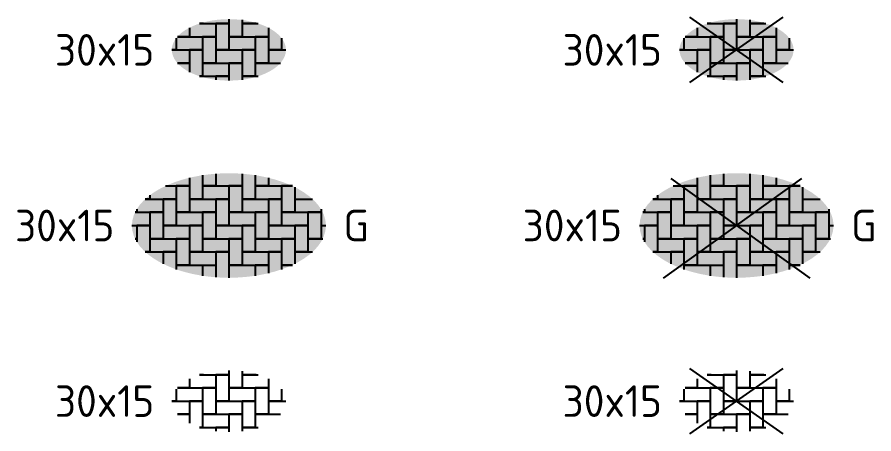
# Model space of a CAD drawing. Header units: metres. Extents: x 3187 to 3249, y 2220 to 2393.
# Drawn here: x 3238.91 to 3248.67, y 2322.64 to 2327.39 of the extents above; entities that cross this region are included whole.
import ezdxf
from ezdxf.enums import TextEntityAlignment as Align

# ---------------------------------------------------------------- set-up
doc = ezdxf.new("R2010")
doc.units = ezdxf.units.M
doc.layers.add('V-WE-VH-OPENVERHARDING_STRAATBAKSTEEN-S', color=90, linetype='Continuous', lineweight=25)
doc.styles.add('NLCS-ISO', font='NLCS-ISO.ttf')

# ---------------------------------------------------------------- blocks, each defined once
blk = doc.blocks.new('SVH-TEGEL_300X150_DIK_ELLEBOOG-SO')
h = blk.add_hatch(color=254)
h.dxf.hatch_style = 1
edge = h.paths.add_edge_path()
edge.add_ellipse((0, 0), major_axis=(-5.525, 0), ratio=0.538462, start_angle=0, end_angle=360)
for p, q in [((-0.75, 2.947), (-0.75, 2.25)), ((-0.75, 2.947), (-0.75, 2.25)), ((0.75, 2.947), (0.75, 1.5)), ((0.75, 2.947), (0.75, 2.25)), ((-2.25, 2.717), (-2.25, 1.5)), ((-2.25, 2.717), (-2.25, 2.25)), ((-1.5, 2.863), (-1.5, 1.5)), ((-1.5, 2.863), (-1.5, 2.25)), ((1.5, 2.863), (1.5, 1.5)), ((1.5, 2.863), (1.5, 2.25)), ((2.25, 2.717), (2.25, 2.25)), ((2.25, 2.717), (2.25, 2.25)), ((-3.615, 2.25), (-3, 2.25)), ((-3.615, 2.25), (-2.25, 2.25)), ((-2.25, 2.25), (-3, 2.25)), ((-3, 2.25), (-3, 0.75)), ((-3, 2.25), (-3, 1.5)), ((-2.25, 2.25), (-2.25, 0.75)), ((-1.5, 2.25), (-1.5, 1.5)), ((-1.5, 2.25), (0, 2.25)), ((-0.75, 2.25), (-1.5, 2.25)), ((-0.75, 2.25), (0.75, 2.25)), ((0.75, 2.25), (0, 2.25)), ((0, 2.25), (0, 0.75)), ((0, 2.25), (0, 1.5)), ((0.75, 2.25), (0.75, 0.75)), ((1.5, 2.25), (1.5, 1.5)), ((1.5, 2.25), (3, 2.25)), ((2.25, 2.25), (1.5, 2.25)), ((2.25, 2.25), (3.615, 2.25)), ((3, 2.25), (3, 1.5)), ((3.615, 2.25), (3, 2.25)), ((3, 2.25), (3, 0.75)), ((3.75, 2.185), (3.75, 0.75)), ((-4.771, 1.5), (-3.75, 1.5)), ((-4.5, 1.5), (-4.771, 1.5)), ((-4.5, 1.726), (-4.5, 1.5)), ((-4.5, 1.726), (-4.5, 1.5)), ((-4.5, 1.5), (-3, 1.5)), ((-3, 1.5), (-3.75, 1.5)), ((-3.75, 1.5), (-3.75, 0)), ((-3.75, 1.5), (-3.75, 0.75)), ((-3, 1.5), (-3, 0)), ((-2.25, 1.5), (-2.25, 0.75)), ((-2.25, 1.5), (-0.75, 1.5)), ((-1.5, 1.5), (-2.25, 1.5)), ((-1.5, 1.5), (0, 1.5)), ((0, 1.5), (-0.75, 1.5)), ((-0.75, 1.5), (-0.75, 0)), ((-0.75, 1.5), (-0.75, 0.75)), ((0, 1.5), (0, 0)), ((0.75, 1.5), (0.75, 0.75)), ((0.75, 1.5), (2.25, 1.5)), ((1.5, 1.5), (0.75, 1.5)), ((1.5, 1.5), (3, 1.5)), ((2.25, 1.5), (2.25, 0.75)), ((3, 1.5), (2.25, 1.5)), ((2.25, 1.5), (2.25, 0)), ((3, 1.5), (3, 0)), ((3.75, 1.5), (3.75, 0.75)), ((3.75, 1.5), (4.771, 1.5)), ((-5.347, 0.75), (-4.5, 0.75)), ((-5.25, 0.75), (-5.347, 0.75)), ((-5.25, 0.927), (-5.25, 0.75)), ((-5.25, 0.927), (-5.25, 0.75)), ((-5.25, 0.75), (-3.75, 0.75)), ((-3.75, 0.75), (-4.5, 0.75)), ((-4.5, 0.75), (-4.5, -0.75)), ((-4.5, 0.75), (-4.5, 0)), ((-3.75, 0.75), (-3.75, -0.75)), ((-2.25, 0.75), (-3, 0.75)), ((-3, 0.75), (-3, 0)), ((-3, 0.75), (-1.5, 0.75)), ((-2.25, 0.75), (-0.75, 0.75)), ((-0.75, 0.75), (-1.5, 0.75)), ((-1.5, 0.75), (-1.5, -0.75)), ((-1.5, 0.75), (-1.5, 0)), ((-0.75, 0.75), (-0.75, -0.75)), ((0, 0.75), (1.5, 0.75)), ((0, 0.75), (0, 0)), ((0.75, 0.75), (0, 0.75)), ((0.75, 0.75), (2.25, 0.75)), ((1.5, 0.75), (1.5, 0)), ((2.25, 0.75), (1.5, 0.75)), ((1.5, 0.75), (1.5, -0.75)), ((2.25, 0.75), (2.25, -0.75)), ((3, 0.75), (3, 0)), ((3, 0.75), (4.5, 0.75)), ((3.75, 0.75), (3, 0.75)), ((3.75, 0.75), (5.25, 0.75)), ((4.5, 0.75), (4.5, 0)), ((5.25, 0.75), (4.5, 0.75)), ((4.5, 0.75), (4.5, -0.75)), ((5.25, 0.927), (5.25, 0.75)), ((5.25, 0.75), (5.25, -0.75)), ((0, 0), (-0.75, 0)), ((0, 0), (1.5, 0)), ((1.5, 0), (0.75, 0)), ((1.5, 0), (1.5, -1.5)), ((2.25, 0), (2.25, -0.75)), ((2.25, 0), (3.75, 0)), ((3, 0), (2.25, 0)), ((3, 0), (4.5, 0)), ((3.75, 0), (3.75, -0.75)), ((4.5, 0), (3.75, 0)), ((3.75, 0), (3.75, -1.5)), ((4.5, 0), (4.5, -1.5)), ((5.25, 0), (5.25, -0.75)), ((5.25, 0), (5.525, 0)), ((-5.525, 0), (-5.25, 0)), ((-5.525, 0), (-4.5, 0)), ((-4.5, 0), (-5.25, 0)), ((-5.25, 0), (-5.25, -0.927)), ((-5.25, 0), (-5.25, -0.75)), ((-4.5, 0), (-4.5, -1.5)), ((-3, 0), (-3.75, 0)), ((-3.75, 0), (-3.75, -0.75)), ((-3.75, 0), (-2.25, 0)), ((-3, 0), (-1.5, 0)), ((-1.5, 0), (-2.25, 0)), ((-2.25, 0), (-2.25, -1.5)), ((-2.25, 0), (-2.25, -0.75)), ((-1.5, 0), (-1.5, -1.5)), ((-0.75, 0), (-0.75, -0.75)), ((-0.75, 0), (0.75, 0)), ((0.75, 0), (0.75, -0.75)), ((0.75, 0), (0.75, -1.5)), ((-5.25, -0.75), (-5.347, -0.75)), ((-5.347, -0.75), (-5.25, -0.75)), ((-5.25, -0.75), (-5.25, -0.927)), ((-3.75, -0.75), (-4.5, -0.75)), ((-4.5, -0.75), (-4.5, -1.5)), ((-4.5, -0.75), (-3, -0.75)), ((-3.75, -0.75), (-2.25, -0.75)), ((-2.25, -0.75), (-3, -0.75)), ((-3, -0.75), (-3, -2.25)), ((-3, -0.75), (-3, -1.5)), ((-2.25, -0.75), (-2.25, -2.25)), ((-0.75, -0.75), (-1.5, -0.75)), ((-1.5, -0.75), (-1.5, -1.5)), ((-1.5, -0.75), (0, -0.75)), ((-0.75, -0.75), (0.75, -0.75)), ((0, -0.75), (0, -1.5)), ((0.75, -0.75), (0, -0.75)), ((0, -0.75), (0, -2.25)), ((0.75, -0.75), (0.75, -2.25)), ((1.5, -0.75), (1.5, -1.5)), ((1.5, -0.75), (3, -0.75)), ((2.25, -0.75), (1.5, -0.75)), ((2.25, -0.75), (3.75, -0.75)), ((3, -0.75), (3, -1.5)), ((3.75, -0.75), (3, -0.75)), ((3, -0.75), (3, -2.25)), ((3.75, -0.75), (3.75, -2.185)), ((4.5, -0.75), (4.5, -1.5)), ((4.5, -0.75), (5.347, -0.75)), ((5.25, -0.75), (4.5, -0.75)), ((5.25, -0.75), (5.347, -0.75)), ((-4.5, -1.5), (-4.771, -1.5)), ((-4.771, -1.5), (-3.75, -1.5)), ((-4.5, -1.5), (-3, -1.5)), ((-3, -1.5), (-3.75, -1.5)), ((-3.75, -1.5), (-3.75, -2.185)), ((-3.75, -1.5), (-3.75, -2.185)), ((-3, -1.5), (-3, -2.498)), ((-1.5, -1.5), (-2.25, -1.5)), ((-2.25, -1.5), (-2.25, -2.25)), ((-2.25, -1.5), (-0.75, -1.5)), ((-1.5, -1.5), (0, -1.5)), ((-0.75, -1.5), (-0.75, -2.25)), ((0, -1.5), (-0.75, -1.5)), ((-0.75, -1.5), (-0.75, -2.947)), ((0, -1.5), (0, -2.975)), ((1.5, -1.5), (0.75, -1.5)), ((0.75, -1.5), (0.75, -2.25)), ((0.75, -1.5), (2.25, -1.5)), ((1.5, -1.5), (3, -1.5)), ((2.25, -1.5), (2.25, -2.25)), ((3, -1.5), (2.25, -1.5)), ((2.25, -1.5), (2.25, -2.717)), ((3, -1.5), (3, -2.498)), ((3.75, -1.5), (3.75, -2.185)), ((3.75, -1.5), (4.771, -1.5)), ((4.5, -1.5), (3.75, -1.5)), ((4.5, -1.5), (4.771, -1.5)), ((-2.25, -2.25), (-3, -2.25)), ((-3, -2.25), (-3, -2.498)), ((-3, -2.25), (-1.5, -2.25)), ((-2.25, -2.25), (-0.75, -2.25)), ((-1.5, -2.25), (-1.5, -2.863)), ((0.75, -2.25), (0, -2.25)), ((0, -2.25), (0, -2.975)), ((0, -2.25), (1.5, -2.25)), ((0.75, -2.25), (2.25, -2.25)), ((1.5, -2.25), (1.5, -2.863)), ((2.25, -2.25), (1.5, -2.25)), ((1.5, -2.25), (1.5, -2.863)), ((2.25, -2.25), (2.25, -2.717)), ((3, -2.25), (3, -2.498)), ((3, -2.25), (3.615, -2.25)), ((3.615, -2.25), (3, -2.25))]:
    blk.add_line(p, q)
at = {"style": 'NLCS-ISO'}
blk.add_attdef('FORMAAT', text='', height=1.8, dxfattribs=at).set_placement((-6.525, 0), align=Align.MIDDLE_RIGHT)
blk.add_attdef('KLEUR', text='', height=1.8, dxfattribs=at).set_placement((6.525, 0), align=Align.MIDDLE_LEFT)
at = {"style": 'NLCS-ISO', "flags": 1}
blk.add_attdef('FUNCTIE', text='', height=1.8, dxfattribs=at).set_placement((0, -3.975), align=Align.TOP_CENTER)
blk = doc.blocks.new('SVH-TEGEL_300X150_DIK_ELLEBOOG_KL-SO')
h = blk.add_hatch(color=254)
h.dxf.hatch_style = 1
edge = h.paths.add_edge_path()
edge.add_ellipse((0, 0), major_axis=(-3.25, 0), ratio=0.538462, start_angle=0, end_angle=360)
for p, q in [((-1.674, 1.5), (-0.75, 1.5)), ((-1.5, 1.5), (-1.674, 1.5)), ((-1.5, 1.552), (-1.5, 1.5)), ((-1.5, 1.552), (-1.5, 1.5)), ((-1.5, 1.5), (0, 1.5)), ((0, 1.5), (-0.75, 1.5)), ((-0.75, 1.5), (-0.75, 0)), ((-0.75, 1.5), (-0.75, 0.75)), ((0, 1.75), (0, 0.75)), ((0, 1.75), (0, 1.5)), ((0, 1.5), (0, 0)), ((0.75, 1.702), (0.75, 0.75)), ((0.75, 1.702), (0.75, 1.5)), ((0.75, 1.5), (0.75, 0.75)), ((0.75, 1.5), (1.674, 1.5)), ((1.5, 1.5), (0.75, 1.5)), ((1.5, 1.552), (1.5, 1.5)), ((1.5, 1.552), (1.5, 1.5)), ((1.5, 1.5), (1.674, 1.5)), ((-2.25, 1.262), (-2.25, 0.75)), ((-2.25, 1.262), (-2.25, 0.75)), ((2.25, 1.262), (2.25, 0.75)), ((2.25, 1.262), (2.25, 0)), ((-3, 0.673), (-3, 0)), ((-3, 0.673), (-3, 0)), ((-2.25, 0.75), (-2.936, 0.75)), ((-2.936, 0.75), (-1.5, 0.75)), ((-2.25, 0.75), (-0.75, 0.75)), ((-0.75, 0.75), (-1.5, 0.75)), ((-1.5, 0.75), (-1.5, -0.75)), ((-1.5, 0.75), (-1.5, 0)), ((-0.75, 0.75), (-0.75, -0.75)), ((0, 0.75), (1.5, 0.75)), ((0, 0.75), (0, 0)), ((0.75, 0.75), (0, 0.75)), ((0.75, 0.75), (2.25, 0.75)), ((1.5, 0.75), (1.5, 0)), ((2.25, 0.75), (1.5, 0.75)), ((1.5, 0.75), (1.5, -0.75)), ((2.25, 0.75), (2.25, -0.75)), ((3, 0.673), (3, 0)), ((3, 0.673), (3, 0)), ((0, 0), (-0.75, 0)), ((0, 0), (1.5, 0)), ((1.5, 0), (0.75, 0)), ((1.5, 0), (1.5, -1.5)), ((2.25, 0), (2.25, -0.75)), ((2.25, 0), (3.25, 0)), ((3, 0), (2.25, 0)), ((3, 0), (3.25, 0)), ((-3, 0), (-3.25, 0)), ((-3.25, 0), (-2.25, 0)), ((-3, 0), (-1.5, 0)), ((-1.5, 0), (-2.25, 0)), ((-2.25, 0), (-2.25, -1.262)), ((-2.25, 0), (-2.25, -0.75)), ((-1.5, 0), (-1.5, -1.5)), ((-0.75, 0), (-0.75, -0.75)), ((-0.75, 0), (0.75, 0)), ((0.75, 0), (0.75, -0.75)), ((0.75, 0), (0.75, -1.5)), ((-2.25, -0.75), (-2.936, -0.75)), ((-2.936, -0.75), (-2.25, -0.75)), ((-2.25, -0.75), (-2.25, -1.262)), ((-0.75, -0.75), (-1.5, -0.75)), ((-1.5, -0.75), (-1.5, -1.5)), ((-1.5, -0.75), (0, -0.75)), ((-0.75, -0.75), (0.75, -0.75)), ((0, -0.75), (0, -1.5)), ((0.75, -0.75), (0, -0.75)), ((0, -0.75), (0, -1.75)), ((0.75, -0.75), (0.75, -1.702)), ((1.5, -0.75), (1.5, -1.5)), ((1.5, -0.75), (2.936, -0.75)), ((2.25, -0.75), (1.5, -0.75)), ((2.25, -0.75), (2.936, -0.75)), ((-1.5, -1.5), (-1.674, -1.5)), ((-1.674, -1.5), (-0.75, -1.5)), ((-1.5, -1.5), (0, -1.5)), ((-0.75, -1.5), (-0.75, -1.702)), ((0, -1.5), (-0.75, -1.5)), ((-0.75, -1.5), (-0.75, -1.702)), ((0, -1.5), (0, -1.75)), ((1.5, -1.5), (0.75, -1.5)), ((0.75, -1.5), (0.75, -1.702)), ((0.75, -1.5), (1.674, -1.5)), ((1.5, -1.5), (1.674, -1.5))]:
    blk.add_line(p, q)
at = {"style": 'NLCS-ISO'}
blk.add_attdef('FORMAAT', text='', height=1.8, dxfattribs=at).set_placement((-4.25, 0), align=Align.MIDDLE_RIGHT)
blk.add_attdef('KLEUR', text='', height=1.8, dxfattribs=at).set_placement((4.25, 0), align=Align.MIDDLE_LEFT)
at = {"style": 'NLCS-ISO', "flags": 1}
blk.add_attdef('FUNCTIE', text='', height=1.8, dxfattribs=at).set_placement((0, -2.75), align=Align.TOP_CENTER)
blk = doc.blocks.new('SVH-TEGEL_300X150_DUN_ELLEBOOG_KL-SO')
for p, q in [((-1.674, 1.5), (-0.75, 1.5)), ((-1.5, 1.5), (-1.674, 1.5)), ((-1.5, 1.552), (-1.5, 1.5)), ((-1.5, 1.552), (-1.5, 1.5)), ((-1.5, 1.5), (0, 1.5)), ((0, 1.5), (-0.75, 1.5)), ((-0.75, 1.5), (-0.75, 0)), ((-0.75, 1.5), (-0.75, 0.75)), ((0, 1.75), (0, 0.75)), ((0, 1.75), (0, 1.5)), ((0, 1.5), (0, 0)), ((0.75, 1.702), (0.75, 0.75)), ((0.75, 1.702), (0.75, 1.5)), ((0.75, 1.5), (0.75, 0.75)), ((0.75, 1.5), (1.674, 1.5)), ((1.5, 1.5), (0.75, 1.5)), ((1.5, 1.552), (1.5, 1.5)), ((1.5, 1.552), (1.5, 1.5)), ((1.5, 1.5), (1.674, 1.5)), ((-2.25, 1.262), (-2.25, 0.75)), ((-2.25, 1.262), (-2.25, 0.75)), ((2.25, 1.262), (2.25, 0.75)), ((2.25, 1.262), (2.25, 0)), ((-3, 0.673), (-3, 0)), ((-3, 0.673), (-3, 0)), ((-2.25, 0.75), (-2.936, 0.75)), ((-2.936, 0.75), (-1.5, 0.75)), ((-2.25, 0.75), (-0.75, 0.75)), ((-0.75, 0.75), (-1.5, 0.75)), ((-1.5, 0.75), (-1.5, -0.75)), ((-1.5, 0.75), (-1.5, 0)), ((-0.75, 0.75), (-0.75, -0.75)), ((0, 0.75), (1.5, 0.75)), ((0, 0.75), (0, 0)), ((0.75, 0.75), (0, 0.75)), ((0.75, 0.75), (2.25, 0.75)), ((1.5, 0.75), (1.5, 0)), ((2.25, 0.75), (1.5, 0.75)), ((1.5, 0.75), (1.5, -0.75)), ((2.25, 0.75), (2.25, -0.75)), ((3, 0.673), (3, 0)), ((3, 0.673), (3, 0)), ((0, 0), (-0.75, 0)), ((0, 0), (1.5, 0)), ((1.5, 0), (0.75, 0)), ((1.5, 0), (1.5, -1.5)), ((2.25, 0), (2.25, -0.75)), ((2.25, 0), (3.25, 0)), ((3, 0), (2.25, 0)), ((3, 0), (3.25, 0)), ((-3, 0), (-3.25, 0)), ((-3.25, 0), (-2.25, 0)), ((-3, 0), (-1.5, 0)), ((-1.5, 0), (-2.25, 0)), ((-2.25, 0), (-2.25, -1.262)), ((-2.25, 0), (-2.25, -0.75)), ((-1.5, 0), (-1.5, -1.5)), ((-0.75, 0), (-0.75, -0.75)), ((-0.75, 0), (0.75, 0)), ((0.75, 0), (0.75, -0.75)), ((0.75, 0), (0.75, -1.5)), ((-2.25, -0.75), (-2.936, -0.75)), ((-2.936, -0.75), (-2.25, -0.75)), ((-2.25, -0.75), (-2.25, -1.262)), ((-0.75, -0.75), (-1.5, -0.75)), ((-1.5, -0.75), (-1.5, -1.5)), ((-1.5, -0.75), (0, -0.75)), ((-0.75, -0.75), (0.75, -0.75)), ((0, -0.75), (0, -1.5)), ((0.75, -0.75), (0, -0.75)), ((0, -0.75), (0, -1.75)), ((0.75, -0.75), (0.75, -1.702)), ((1.5, -0.75), (1.5, -1.5)), ((1.5, -0.75), (2.936, -0.75)), ((2.25, -0.75), (1.5, -0.75)), ((2.25, -0.75), (2.936, -0.75)), ((-1.5, -1.5), (-1.674, -1.5)), ((-1.674, -1.5), (-0.75, -1.5)), ((-1.5, -1.5), (0, -1.5)), ((-0.75, -1.5), (-0.75, -1.702)), ((0, -1.5), (-0.75, -1.5)), ((-0.75, -1.5), (-0.75, -1.702)), ((0, -1.5), (0, -1.75)), ((1.5, -1.5), (0.75, -1.5)), ((0.75, -1.5), (0.75, -1.702)), ((0.75, -1.5), (1.674, -1.5)), ((1.5, -1.5), (1.674, -1.5))]:
    blk.add_line(p, q)
at = {"style": 'NLCS-ISO'}
blk.add_attdef('FORMAAT', text='', height=1.8, dxfattribs=at).set_placement((-4.25, 0), align=Align.MIDDLE_RIGHT)
blk.add_attdef('KLEUR', text='', height=1.8, dxfattribs=at).set_placement((4.25, 0), align=Align.MIDDLE_LEFT)
at = {"style": 'NLCS-ISO', "flags": 1}
blk.add_attdef('FUNCTIE', text='', height=1.8, dxfattribs=at).set_placement((0, -2.75), align=Align.TOP_CENTER)
blk = doc.blocks.new('V-SVH-TEGEL_300X150_DIK_ELLEBOOG-SO')
h = blk.add_hatch(color=254)
h.dxf.hatch_style = 1
edge = h.paths.add_edge_path()
edge.add_ellipse((0, 0), major_axis=(-5.525, 0), ratio=0.538462, start_angle=0, end_angle=360)
for p, q in [((-0.75, 2.947), (-0.75, 2.25)), ((-0.75, 2.947), (-0.75, 2.25)), ((0.75, 2.947), (0.75, 1.5)), ((0.75, 2.947), (0.75, 2.25)), ((0, 0), (-3.728, 2.684)), ((-2.25, 2.717), (-2.25, 1.5)), ((-2.25, 2.717), (-2.25, 2.25)), ((-1.5, 2.863), (-1.5, 1.5)), ((-1.5, 2.863), (-1.5, 2.25)), ((0, 0), (3.728, 2.684)), ((1.5, 2.863), (1.5, 1.5)), ((1.5, 2.863), (1.5, 2.25)), ((2.25, 2.717), (2.25, 2.25)), ((2.25, 2.717), (2.25, 2.25)), ((-3.615, 2.25), (-3, 2.25)), ((-3.615, 2.25), (-2.25, 2.25)), ((-2.25, 2.25), (-3, 2.25)), ((-3, 2.25), (-3, 0.75)), ((-3, 2.25), (-3, 1.5)), ((-2.25, 2.25), (-2.25, 0.75)), ((-1.5, 2.25), (-1.5, 1.5)), ((-1.5, 2.25), (0, 2.25)), ((-0.75, 2.25), (-1.5, 2.25)), ((-0.75, 2.25), (0.75, 2.25)), ((0.75, 2.25), (0, 2.25)), ((0, 2.25), (0, 0.75)), ((0, 2.25), (0, 1.5)), ((0.75, 2.25), (0.75, 0.75)), ((1.5, 2.25), (1.5, 1.5)), ((1.5, 2.25), (3, 2.25)), ((2.25, 2.25), (1.5, 2.25)), ((2.25, 2.25), (3.615, 2.25)), ((3, 2.25), (3, 1.5)), ((3.615, 2.25), (3, 2.25)), ((3, 2.25), (3, 0.75)), ((3.75, 2.185), (3.75, 0.75)), ((-4.771, 1.5), (-3.75, 1.5)), ((-4.5, 1.5), (-4.771, 1.5)), ((-4.5, 1.726), (-4.5, 1.5)), ((-4.5, 1.726), (-4.5, 1.5)), ((-4.5, 1.5), (-3, 1.5)), ((-3, 1.5), (-3.75, 1.5)), ((-3.75, 1.5), (-3.75, 0)), ((-3.75, 1.5), (-3.75, 0.75)), ((-3, 1.5), (-3, 0)), ((-2.25, 1.5), (-2.25, 0.75)), ((-2.25, 1.5), (-0.75, 1.5)), ((-1.5, 1.5), (-2.25, 1.5)), ((-1.5, 1.5), (0, 1.5)), ((0, 1.5), (-0.75, 1.5)), ((-0.75, 1.5), (-0.75, 0)), ((-0.75, 1.5), (-0.75, 0.75)), ((0, 1.5), (0, 0)), ((0.75, 1.5), (0.75, 0.75)), ((0.75, 1.5), (2.25, 1.5)), ((1.5, 1.5), (0.75, 1.5)), ((1.5, 1.5), (3, 1.5)), ((2.25, 1.5), (2.25, 0.75)), ((3, 1.5), (2.25, 1.5)), ((2.25, 1.5), (2.25, 0)), ((3, 1.5), (3, 0)), ((3.75, 1.5), (3.75, 0.75)), ((3.75, 1.5), (4.771, 1.5)), ((-5.347, 0.75), (-4.5, 0.75)), ((-5.25, 0.75), (-5.347, 0.75)), ((-5.25, 0.927), (-5.25, 0.75)), ((-5.25, 0.927), (-5.25, 0.75)), ((-5.25, 0.75), (-3.75, 0.75)), ((-3.75, 0.75), (-4.5, 0.75)), ((-4.5, 0.75), (-4.5, -0.75)), ((-4.5, 0.75), (-4.5, 0)), ((-3.75, 0.75), (-3.75, -0.75)), ((-2.25, 0.75), (-3, 0.75)), ((-3, 0.75), (-3, 0)), ((-3, 0.75), (-1.5, 0.75)), ((-2.25, 0.75), (-0.75, 0.75)), ((-0.75, 0.75), (-1.5, 0.75)), ((-1.5, 0.75), (-1.5, -0.75)), ((-1.5, 0.75), (-1.5, 0)), ((-0.75, 0.75), (-0.75, -0.75)), ((0, 0.75), (1.5, 0.75)), ((0, 0.75), (0, 0)), ((0.75, 0.75), (0, 0.75)), ((0.75, 0.75), (2.25, 0.75)), ((1.5, 0.75), (1.5, 0)), ((2.25, 0.75), (1.5, 0.75)), ((1.5, 0.75), (1.5, -0.75)), ((2.25, 0.75), (2.25, -0.75)), ((3, 0.75), (3, 0)), ((3, 0.75), (4.5, 0.75)), ((3.75, 0.75), (3, 0.75)), ((3.75, 0.75), (5.25, 0.75)), ((4.5, 0.75), (4.5, 0)), ((5.25, 0.75), (4.5, 0.75)), ((4.5, 0.75), (4.5, -0.75)), ((5.25, 0.927), (5.25, 0.75)), ((5.25, 0.75), (5.25, -0.75)), ((0, 0), (-4.172, -3.003)), ((0, 0), (-0.75, 0)), ((0, 0), (1.5, 0)), ((1.5, 0), (0.75, 0)), ((1.5, 0), (1.5, -1.5)), ((2.25, 0), (2.25, -0.75)), ((2.25, 0), (3.75, 0)), ((3, 0), (2.25, 0)), ((3, 0), (4.5, 0)), ((3.75, 0), (3.75, -0.75)), ((4.5, 0), (3.75, 0)), ((3.75, 0), (3.75, -1.5)), ((4.5, 0), (4.5, -1.5)), ((5.25, 0), (5.25, -0.75)), ((5.25, 0), (5.525, 0)), ((-5.525, 0), (-5.25, 0)), ((-5.525, 0), (-4.5, 0)), ((-4.5, 0), (-5.25, 0)), ((-5.25, 0), (-5.25, -0.927)), ((-5.25, 0), (-5.25, -0.75)), ((-4.5, 0), (-4.5, -1.5)), ((-3, 0), (-3.75, 0)), ((-3.75, 0), (-3.75, -0.75)), ((-3.75, 0), (-2.25, 0)), ((-3, 0), (-1.5, 0)), ((-1.5, 0), (-2.25, 0)), ((-2.25, 0), (-2.25, -1.5)), ((-2.25, 0), (-2.25, -0.75)), ((-1.5, 0), (-1.5, -1.5)), ((-0.75, 0), (-0.75, -0.75)), ((-0.75, 0), (0.75, 0)), ((0, 0), (4.172, -3.003)), ((0.75, 0), (0.75, -0.75)), ((0.75, 0), (0.75, -1.5)), ((-5.25, -0.75), (-5.347, -0.75)), ((-5.347, -0.75), (-5.25, -0.75)), ((-5.25, -0.75), (-5.25, -0.927)), ((-3.75, -0.75), (-4.5, -0.75)), ((-4.5, -0.75), (-4.5, -1.5)), ((-4.5, -0.75), (-3, -0.75)), ((-3.75, -0.75), (-2.25, -0.75)), ((-2.25, -0.75), (-3, -0.75)), ((-3, -0.75), (-3, -2.25)), ((-3, -0.75), (-3, -1.5)), ((-2.25, -0.75), (-2.25, -2.25)), ((-0.75, -0.75), (-1.5, -0.75)), ((-1.5, -0.75), (-1.5, -1.5)), ((-1.5, -0.75), (0, -0.75)), ((-0.75, -0.75), (0.75, -0.75)), ((0, -0.75), (0, -1.5)), ((0.75, -0.75), (0, -0.75)), ((0, -0.75), (0, -2.25)), ((0.75, -0.75), (0.75, -2.25)), ((1.5, -0.75), (1.5, -1.5)), ((1.5, -0.75), (3, -0.75)), ((2.25, -0.75), (1.5, -0.75)), ((2.25, -0.75), (3.75, -0.75)), ((3, -0.75), (3, -1.5)), ((3.75, -0.75), (3, -0.75)), ((3, -0.75), (3, -2.25)), ((3.75, -0.75), (3.75, -2.185)), ((4.5, -0.75), (4.5, -1.5)), ((4.5, -0.75), (5.347, -0.75)), ((5.25, -0.75), (4.5, -0.75)), ((5.25, -0.75), (5.347, -0.75)), ((-4.5, -1.5), (-4.771, -1.5)), ((-4.771, -1.5), (-3.75, -1.5)), ((-4.5, -1.5), (-3, -1.5)), ((-3, -1.5), (-3.75, -1.5)), ((-3.75, -1.5), (-3.75, -2.185)), ((-3.75, -1.5), (-3.75, -2.185)), ((-3, -1.5), (-3, -2.498)), ((-1.5, -1.5), (-2.25, -1.5)), ((-2.25, -1.5), (-2.25, -2.25)), ((-2.25, -1.5), (-0.75, -1.5)), ((-1.5, -1.5), (0, -1.5)), ((-0.75, -1.5), (-0.75, -2.25)), ((0, -1.5), (-0.75, -1.5)), ((-0.75, -1.5), (-0.75, -2.947)), ((0, -1.5), (0, -2.975)), ((1.5, -1.5), (0.75, -1.5)), ((0.75, -1.5), (0.75, -2.25)), ((0.75, -1.5), (2.25, -1.5)), ((1.5, -1.5), (3, -1.5)), ((2.25, -1.5), (2.25, -2.25)), ((3, -1.5), (2.25, -1.5)), ((2.25, -1.5), (2.25, -2.717)), ((3, -1.5), (3, -2.498)), ((3.75, -1.5), (3.75, -2.185)), ((3.75, -1.5), (4.771, -1.5)), ((4.5, -1.5), (3.75, -1.5)), ((4.5, -1.5), (4.771, -1.5)), ((-2.25, -2.25), (-3, -2.25)), ((-3, -2.25), (-3, -2.498)), ((-3, -2.25), (-1.5, -2.25)), ((-2.25, -2.25), (-0.75, -2.25)), ((-1.5, -2.25), (-1.5, -2.863)), ((0.75, -2.25), (0, -2.25)), ((0, -2.25), (0, -2.975)), ((0, -2.25), (1.5, -2.25)), ((0.75, -2.25), (2.25, -2.25)), ((1.5, -2.25), (1.5, -2.863)), ((2.25, -2.25), (1.5, -2.25)), ((1.5, -2.25), (1.5, -2.863)), ((2.25, -2.25), (2.25, -2.717)), ((3, -2.25), (3, -2.498)), ((3, -2.25), (3.615, -2.25)), ((3.615, -2.25), (3, -2.25))]:
    blk.add_line(p, q)
at = {"style": 'NLCS-ISO'}
blk.add_attdef('FORMAAT', text='', height=1.8, dxfattribs=at).set_placement((-6.525, 0), align=Align.MIDDLE_RIGHT)
blk.add_attdef('KLEUR', text='', height=1.8, dxfattribs=at).set_placement((6.525, 0), align=Align.MIDDLE_LEFT)
at = {"style": 'NLCS-ISO', "flags": 1}
blk.add_attdef('FUNCTIE', text='', height=1.8, dxfattribs=at).set_placement((0, -3.975), align=Align.TOP_CENTER)
blk = doc.blocks.new('V-SVH-TEGEL_300X150_DIK_ELLEBOOG_KL-SO')
h = blk.add_hatch(color=254)
h.dxf.hatch_style = 1
edge = h.paths.add_edge_path()
edge.add_ellipse((0, 0), major_axis=(-3.25, 0), ratio=0.538462, start_angle=0, end_angle=360)
for p, q in [((-2.662, -1.864), (2.662, 1.864)), ((2.662, -1.864), (-2.662, 1.864)), ((-1.674, 1.5), (-0.75, 1.5)), ((-1.5, 1.5), (-1.674, 1.5)), ((-1.5, 1.552), (-1.5, 1.5)), ((-1.5, 1.552), (-1.5, 1.5)), ((-1.5, 1.5), (0, 1.5)), ((0, 1.5), (-0.75, 1.5)), ((-0.75, 1.5), (-0.75, 0)), ((-0.75, 1.5), (-0.75, 0.75)), ((0, 1.75), (0, 0.75)), ((0, 1.75), (0, 1.5)), ((0, 1.5), (0, 0)), ((0.75, 1.702), (0.75, 0.75)), ((0.75, 1.702), (0.75, 1.5)), ((0.75, 1.5), (0.75, 0.75)), ((0.75, 1.5), (1.674, 1.5)), ((1.5, 1.5), (0.75, 1.5)), ((1.5, 1.552), (1.5, 1.5)), ((1.5, 1.552), (1.5, 1.5)), ((1.5, 1.5), (1.674, 1.5)), ((-2.25, 1.262), (-2.25, 0.75)), ((-2.25, 1.262), (-2.25, 0.75)), ((2.25, 1.262), (2.25, 0.75)), ((2.25, 1.262), (2.25, 0)), ((-3, 0.673), (-3, 0)), ((-3, 0.673), (-3, 0)), ((-2.25, 0.75), (-2.936, 0.75)), ((-2.936, 0.75), (-1.5, 0.75)), ((-2.25, 0.75), (-0.75, 0.75)), ((-0.75, 0.75), (-1.5, 0.75)), ((-1.5, 0.75), (-1.5, -0.75)), ((-1.5, 0.75), (-1.5, 0)), ((-0.75, 0.75), (-0.75, -0.75)), ((0, 0.75), (1.5, 0.75)), ((0, 0.75), (0, 0)), ((0.75, 0.75), (0, 0.75)), ((0.75, 0.75), (2.25, 0.75)), ((1.5, 0.75), (1.5, 0)), ((2.25, 0.75), (1.5, 0.75)), ((1.5, 0.75), (1.5, -0.75)), ((2.25, 0.75), (2.25, -0.75)), ((3, 0.673), (3, 0)), ((3, 0.673), (3, 0)), ((0, 0), (-0.75, 0)), ((0, 0), (1.5, 0)), ((1.5, 0), (0.75, 0)), ((1.5, 0), (1.5, -1.5)), ((2.25, 0), (2.25, -0.75)), ((2.25, 0), (3.25, 0)), ((3, 0), (2.25, 0)), ((3, 0), (3.25, 0)), ((-3, 0), (-3.25, 0)), ((-3.25, 0), (-2.25, 0)), ((-3, 0), (-1.5, 0)), ((-1.5, 0), (-2.25, 0)), ((-2.25, 0), (-2.25, -1.262)), ((-2.25, 0), (-2.25, -0.75)), ((-1.5, 0), (-1.5, -1.5)), ((-0.75, 0), (-0.75, -0.75)), ((-0.75, 0), (0.75, 0)), ((0.75, 0), (0.75, -0.75)), ((0.75, 0), (0.75, -1.5)), ((-2.25, -0.75), (-2.936, -0.75)), ((-2.936, -0.75), (-2.25, -0.75)), ((-2.25, -0.75), (-2.25, -1.262)), ((-0.75, -0.75), (-1.5, -0.75)), ((-1.5, -0.75), (-1.5, -1.5)), ((-1.5, -0.75), (0, -0.75)), ((-0.75, -0.75), (0.75, -0.75)), ((0, -0.75), (0, -1.5)), ((0.75, -0.75), (0, -0.75)), ((0, -0.75), (0, -1.75)), ((0.75, -0.75), (0.75, -1.702)), ((1.5, -0.75), (1.5, -1.5)), ((1.5, -0.75), (2.936, -0.75)), ((2.25, -0.75), (1.5, -0.75)), ((2.25, -0.75), (2.936, -0.75)), ((-1.5, -1.5), (-1.674, -1.5)), ((-1.674, -1.5), (-0.75, -1.5)), ((-1.5, -1.5), (0, -1.5)), ((-0.75, -1.5), (-0.75, -1.702)), ((0, -1.5), (-0.75, -1.5)), ((-0.75, -1.5), (-0.75, -1.702)), ((0, -1.5), (0, -1.75)), ((1.5, -1.5), (0.75, -1.5)), ((0.75, -1.5), (0.75, -1.702)), ((0.75, -1.5), (1.674, -1.5)), ((1.5, -1.5), (1.674, -1.5))]:
    blk.add_line(p, q)
at = {"style": 'NLCS-ISO'}
blk.add_attdef('FORMAAT', text='', height=1.8, dxfattribs=at).set_placement((-4.25, 0), align=Align.MIDDLE_RIGHT)
blk.add_attdef('KLEUR', text='', height=1.8, dxfattribs=at).set_placement((4.25, 0), align=Align.MIDDLE_LEFT)
at = {"style": 'NLCS-ISO', "flags": 1}
blk.add_attdef('FUNCTIE', text='', height=1.8, dxfattribs=at).set_placement((0, -2.75), align=Align.TOP_CENTER)
blk = doc.blocks.new('V-SVH-TEGEL_300X150_DUN_ELLEBOOG_KL-SO')
for p, q in [((-2.662, -1.864), (2.662, 1.864)), ((2.662, -1.864), (-2.662, 1.864)), ((-1.674, 1.5), (-0.75, 1.5)), ((-1.5, 1.5), (-1.674, 1.5)), ((-1.5, 1.552), (-1.5, 1.5)), ((-1.5, 1.552), (-1.5, 1.5)), ((-1.5, 1.5), (0, 1.5)), ((0, 1.5), (-0.75, 1.5)), ((-0.75, 1.5), (-0.75, 0)), ((-0.75, 1.5), (-0.75, 0.75)), ((0, 1.75), (0, 0.75)), ((0, 1.75), (0, 1.5)), ((0, 1.5), (0, 0)), ((0.75, 1.702), (0.75, 0.75)), ((0.75, 1.702), (0.75, 1.5)), ((0.75, 1.5), (0.75, 0.75)), ((0.75, 1.5), (1.674, 1.5)), ((1.5, 1.5), (0.75, 1.5)), ((1.5, 1.552), (1.5, 1.5)), ((1.5, 1.552), (1.5, 1.5)), ((1.5, 1.5), (1.674, 1.5)), ((-2.25, 1.262), (-2.25, 0.75)), ((-2.25, 1.262), (-2.25, 0.75)), ((2.25, 1.262), (2.25, 0.75)), ((2.25, 1.262), (2.25, 0)), ((-3, 0.673), (-3, 0)), ((-3, 0.673), (-3, 0)), ((-2.25, 0.75), (-2.936, 0.75)), ((-2.936, 0.75), (-1.5, 0.75)), ((-2.25, 0.75), (-0.75, 0.75)), ((-0.75, 0.75), (-1.5, 0.75)), ((-1.5, 0.75), (-1.5, -0.75)), ((-1.5, 0.75), (-1.5, 0)), ((-0.75, 0.75), (-0.75, -0.75)), ((0, 0.75), (1.5, 0.75)), ((0, 0.75), (0, 0)), ((0.75, 0.75), (0, 0.75)), ((0.75, 0.75), (2.25, 0.75)), ((1.5, 0.75), (1.5, 0)), ((2.25, 0.75), (1.5, 0.75)), ((1.5, 0.75), (1.5, -0.75)), ((2.25, 0.75), (2.25, -0.75)), ((3, 0.673), (3, 0)), ((3, 0.673), (3, 0)), ((0, 0), (-0.75, 0)), ((0, 0), (1.5, 0)), ((1.5, 0), (0.75, 0)), ((1.5, 0), (1.5, -1.5)), ((2.25, 0), (2.25, -0.75)), ((2.25, 0), (3.25, 0)), ((3, 0), (2.25, 0)), ((3, 0), (3.25, 0)), ((-3, 0), (-3.25, 0)), ((-3.25, 0), (-2.25, 0)), ((-3, 0), (-1.5, 0)), ((-1.5, 0), (-2.25, 0)), ((-2.25, 0), (-2.25, -1.262)), ((-2.25, 0), (-2.25, -0.75)), ((-1.5, 0), (-1.5, -1.5)), ((-0.75, 0), (-0.75, -0.75)), ((-0.75, 0), (0.75, 0)), ((0.75, 0), (0.75, -0.75)), ((0.75, 0), (0.75, -1.5)), ((-2.25, -0.75), (-2.936, -0.75)), ((-2.936, -0.75), (-2.25, -0.75)), ((-2.25, -0.75), (-2.25, -1.262)), ((-0.75, -0.75), (-1.5, -0.75)), ((-1.5, -0.75), (-1.5, -1.5)), ((-1.5, -0.75), (0, -0.75)), ((-0.75, -0.75), (0.75, -0.75)), ((0, -0.75), (0, -1.5)), ((0.75, -0.75), (0, -0.75)), ((0, -0.75), (0, -1.75)), ((0.75, -0.75), (0.75, -1.702)), ((1.5, -0.75), (1.5, -1.5)), ((1.5, -0.75), (2.936, -0.75)), ((2.25, -0.75), (1.5, -0.75)), ((2.25, -0.75), (2.936, -0.75)), ((-1.5, -1.5), (-1.674, -1.5)), ((-1.674, -1.5), (-0.75, -1.5)), ((-1.5, -1.5), (0, -1.5)), ((-0.75, -1.5), (-0.75, -1.702)), ((0, -1.5), (-0.75, -1.5)), ((-0.75, -1.5), (-0.75, -1.702)), ((0, -1.5), (0, -1.75)), ((1.5, -1.5), (0.75, -1.5)), ((0.75, -1.5), (0.75, -1.702)), ((0.75, -1.5), (1.674, -1.5)), ((1.5, -1.5), (1.674, -1.5))]:
    blk.add_line(p, q)
at = {"style": 'NLCS-ISO'}
blk.add_attdef('FORMAAT', text='', height=1.8, dxfattribs=at).set_placement((-4.25, 0), align=Align.MIDDLE_RIGHT)
blk.add_attdef('KLEUR', text='', height=1.8, dxfattribs=at).set_placement((4.25, 0), align=Align.MIDDLE_LEFT)
at = {"style": 'NLCS-ISO', "flags": 1}
blk.add_attdef('FUNCTIE', text='', height=1.8, dxfattribs=at).set_placement((0, -2.75), align=Align.TOP_CENTER)

msp = doc.modelspace()

# ---------------------------------------------------------------- block references
at = {"layer": 'V-WE-VH-OPENVERHARDING_STRAATBAKSTEEN-S', "xscale": 0.2, "yscale": 0.2, "zscale": 0.2}
for name, p, values in [('SVH-TEGEL_300X150_DIK_ELLEBOOG_KL-SO', (3241.3227, 2327.0145), {'FORMAAT': '30x15'}), ('V-SVH-TEGEL_300X150_DIK_ELLEBOOG_KL-SO', (3247.1068, 2327.0145), {'FORMAAT': '30x15'}), ('SVH-TEGEL_300X150_DIK_ELLEBOOG-SO', (3241.3227, 2325.0145), {'FORMAAT': '30x15', 'KLEUR': 'G'}), ('V-SVH-TEGEL_300X150_DIK_ELLEBOOG-SO', (3247.1068, 2325.0145), {'FORMAAT': '30x15', 'KLEUR': 'G'}), ('SVH-TEGEL_300X150_DUN_ELLEBOOG_KL-SO', (3241.3227, 2323.0145), {'FORMAAT': '30x15'}), ('V-SVH-TEGEL_300X150_DUN_ELLEBOOG_KL-SO', (3247.1068, 2323.0145), {'FORMAAT': '30x15'})]:
    msp.add_blockref(name, p, dxfattribs=at).add_auto_attribs(values)

doc.saveas('drawing.dxf')
